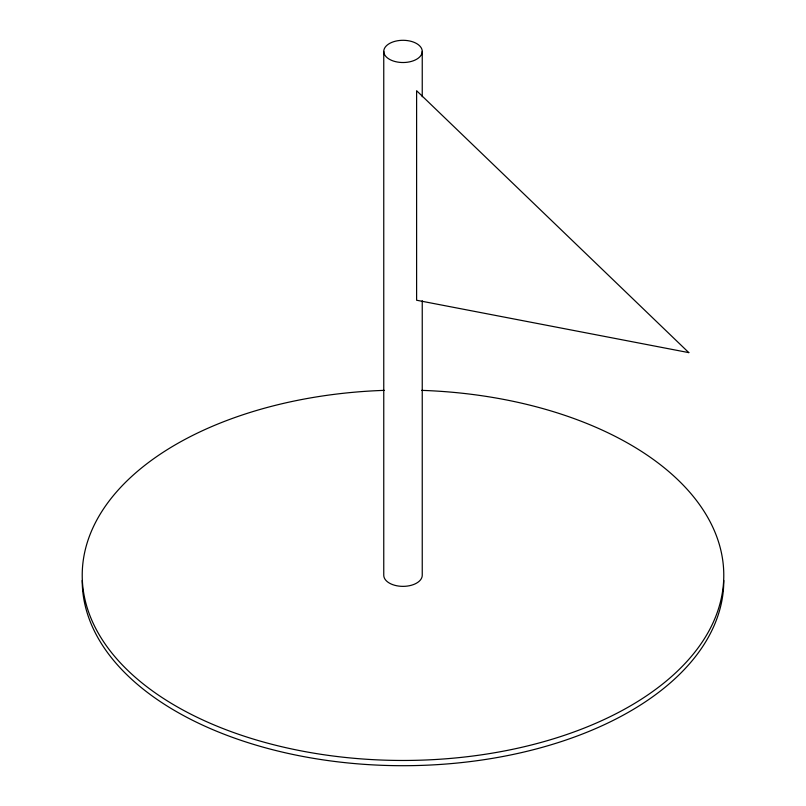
<?xml version="1.0" encoding="UTF-8"?>
<svg xmlns="http://www.w3.org/2000/svg" width="806" height="806" viewBox="0 0 806 806"><rect width="100%" height="100%" fill="white"/><g stroke="black" fill="none" stroke-linecap="round" stroke-linejoin="round"><path stroke-width="1.21" d="M422.243 51.413A19.243 11.113 0 0 1 393.378 61.034A19.243 11.113 0 0 1 393.378 41.791A19.243 11.113 0 0 1 422.243 51.413L422.243 96.74M422.243 300.739L422.243 575.252A19.243 11.113 0 0 1 403 586.365A19.243 11.113 0 0 1 383.757 575.252L383.757 51.413M723.788 580.491A320.788 185.209 0 0 1 403 765.7A320.788 185.209 0 0 1 82.212 580.491M421.699 390.366A320.788 185.209 0 0 1 677.634 670.965A320.788 185.209 0 0 1 128.366 670.965A320.788 185.209 0 0 1 384.301 390.366M688.808 352.625L416.611 300.235L416.611 90.705L688.808 352.625"/></g></svg>
